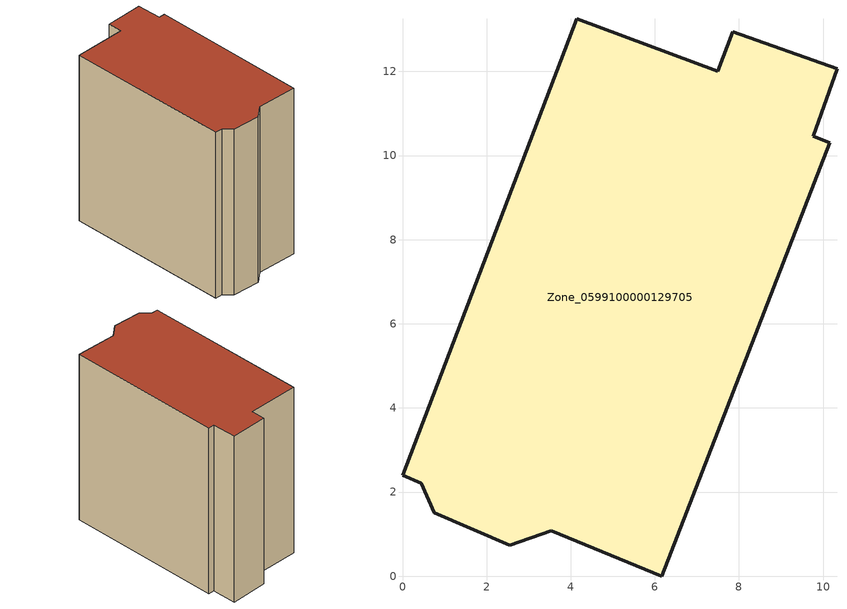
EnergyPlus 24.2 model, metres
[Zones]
Zone_0599100000129705
 floor ground (C_G): 3.54,1.07 2.55,0.73 0.75,1.51 0.45,2.21 0,2.4 4.14,13.25 7.49,12.01 7.85,12.94 10.33,12.07 9.76,10.46 10.16,10.3 6.17,0 z0
 wall outside (C_F): 9.76,10.46 10.33,12.07 7.85,12.94 7.49,12.01 4.14,13.25 0,2.4 0.45,2.21 0.75,1.51 2.55,0.73 3.54,1.07 6.17,0 10.16,10.3 9.76,10.46 z0:12.2
 roof outside (C_R): 6.17,0 10.16,10.3 9.76,10.46 10.33,12.07 7.85,12.94 7.49,12.01 4.14,13.25 0,2.4 0.45,2.21 0.75,1.51 2.55,0.73 3.54,1.07 z12.2
[BUILDING]
Pand.0599100000129705: North Axis=0; Terrain=City; Loads Convergence Tolerance Value=0.04; Temperature Convergence Tolerance Value=0.4; Solar Distribution=FullExterior; Maximum Number of Warmup Days=25; Minimum Number of Warmup Days=1
[Site:Location]
Rotterdam.The.Hague.AP_ZH_NLD Design_Conditions: Latitude=51.96; Longitude=4.45; Time Zone=1; Elevation=-4.5
[SITE:GROUNDTEMPERATURE:BUILDINGSURFACE]
18, 18, 18, 18, 18, 18, 18, 18, 18, 18, 18, 18
[MATERIAL] Thermal Absorptance=0.9; Solar Absorptance=0.7; Visible Absorptance=0.7
Name | Roughness | Thickness | Conductivity | Density | Specific Heat
G.TI.1946 | MediumSmooth | 0.15 | 1 | 540 | 1210
F.TI.1946 | Rough | 0.3 | 0.857143 | 1920 | 840
R.TI.1946 | MediumRough | 0.2 | 0.1 | 1500 | 1000
[CONSTRUCTION]
C_G: G.TI.1946
C_F: F.TI.1946
C_R: R.TI.1946
[ZONE]
Zone_0599100000129705: Type=1; Multiplier=1; Ceiling Height=Autocalculate; Volume=Autocalculate; Floor Area=autocalculate; Part of Total Floor Area=Yes
[ZONEINFILTRATION:DESIGNFLOWRATE]
Infil_Zone_0599100000129705: Zone or ZoneList or Space or SpaceList=Zone_0599100000129705; Schedule=AlwaysOn; Design Flow Rate Calculation Method=Flow/Area; Flow Rate per Floor Area=0.003; Constant Term Coefficient=1; Temperature Term Coefficient=0; Velocity Term Coefficient=0; Velocity Squared Term Coefficient=0
[HVACTEMPLATE:ZONE:IDEALLOADSAIRSYSTEM]
Zone_0599100000129705: Maximum Heating Supply Air Temperature=50; Minimum Cooling Supply Air Temperature=13; Maximum Heating Supply Air Humidity Ratio=0.0156; Minimum Cooling Supply Air Humidity Ratio=0.0077; Heating Limit=NoLimit; Cooling Limit=NoLimit; Dehumidification Control Type=ConstantSensibleHeatRatio; Cooling Sensible Heat Ratio=0.7; Dehumidification Setpoint=60; Humidification Control Type=None; Humidification Setpoint=30; Outdoor Air Method=None; Outdoor Air Flow Rate per Person=0.00944; Outdoor Air Flow Rate per Zone Floor Area=0; Outdoor Air Flow Rate per Zone=0; Demand Controlled Ventilation Type=None; Outdoor Air Economizer Type=NoEconomizer; Heat Recovery Type=None; Sensible Heat Recovery Effectiveness=0.7; Latent Heat Recovery Effectiveness=0.65
[ZONECONTROL:THERMOSTAT]
ThermostatControl_Zone_0599100000129705: Zone or ZoneList=Zone_0599100000129705; Control Type Schedule=DualSetpointControlType; Control 1=Thermostat_Zone_0599100000129705; Temperature Difference Between Cutout And Setpoint=0
[THERMOSTATSETPOINT:DUALSETPOINT]
Thermostat_Zone_0599100000129705: Heating Setpoint Temperature Schedule=HeatingSetpoint_Zone_0599100000129705; Cooling Setpoint Temperature Schedule=CoolingSetpoint_Zone_0599100000129705
[SCHEDULE:COMPACT]
HeatingSetpoint_Zone_0599100000129705: Through: 12/31, For: AllDays, Until: 24:00, 21
CoolingSetpoint_Zone_0599100000129705: Through: 12/31, For: AllDays, Until: 24:00, 24
DualSetpointControlType: Through: 12/31, For: AllDays, Until: 24:00, 4
AlwaysOn: Through: 12/31, For: AllDays, Until: 24:00, 1
